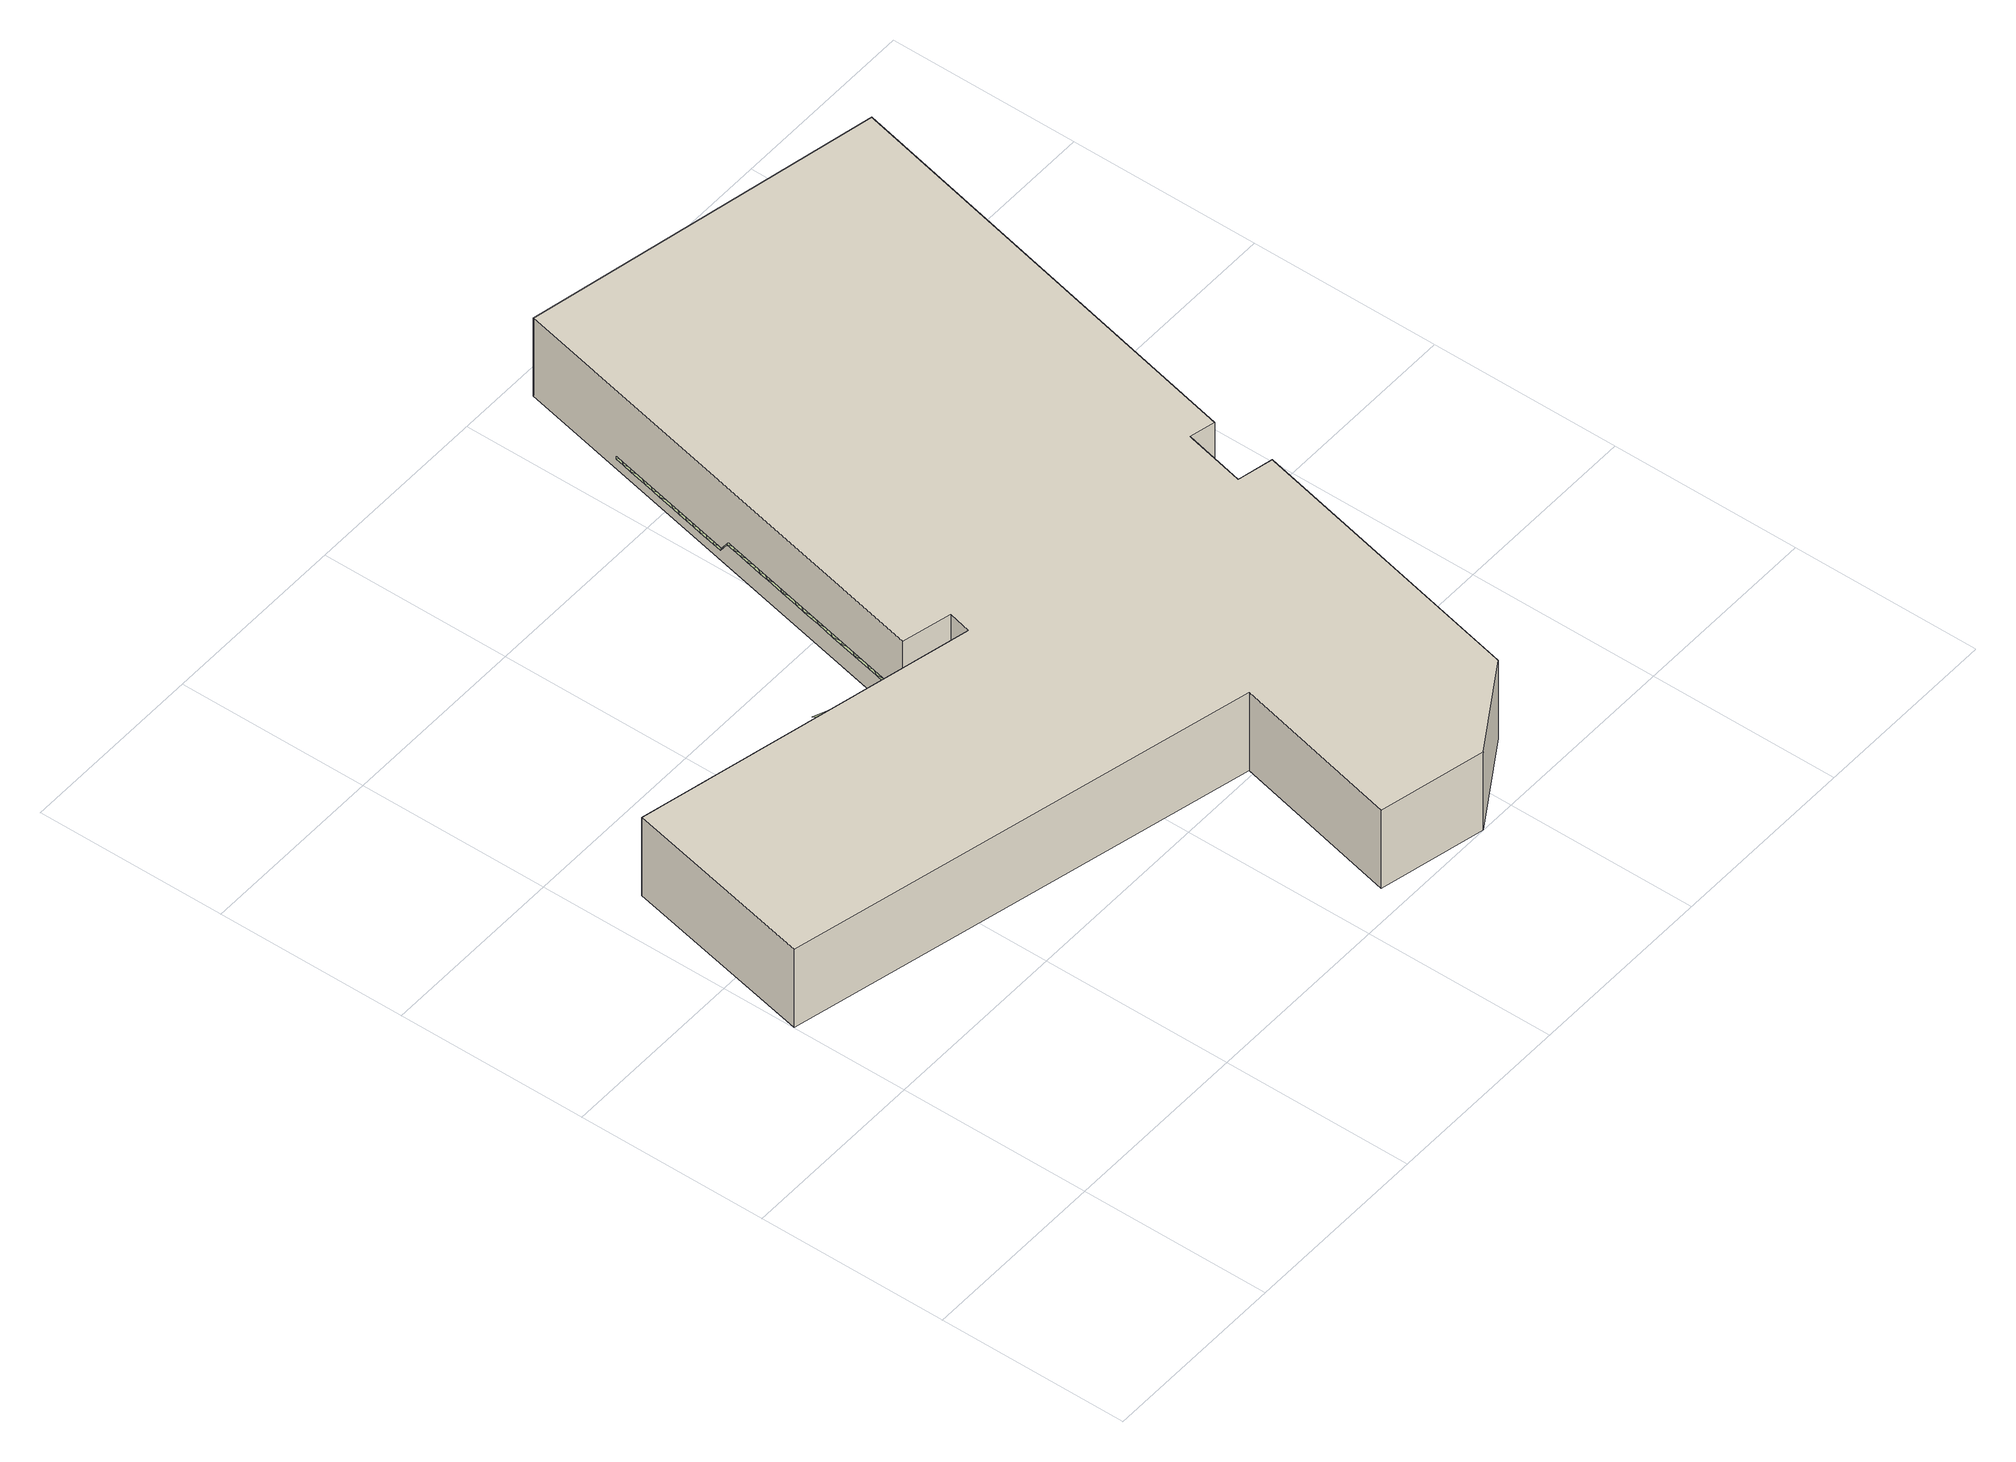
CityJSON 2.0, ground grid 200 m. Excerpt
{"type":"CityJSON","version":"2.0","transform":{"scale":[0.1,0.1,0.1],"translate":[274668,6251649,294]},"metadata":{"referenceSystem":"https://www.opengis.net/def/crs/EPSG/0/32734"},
"CityObjects":{
"building1":{"type":"Building","attributes":{"address":"Masons Press","building":"industrial","building:levels":3,"building:use":"commercial","building_height":9.7,"roof_height":26.07,"ground_height":16.37,"plus_code":"4FRW3CCV+2G8"},"geometry":[{"type":"Solid","lod":"1","boundaries":[[[[0,1,2,3]],[[1,4,5,2]],[[4,6,7,5]],[[6,8,9,7]],[[8,10,11,9]],[[10,12,13,11]],[[12,14,15,13]],[[14,16,17,15]],[[16,18,19,17]],[[18,20,21,19]],[[20,22,23,21]],[[22,24,25,23]],[[24,26,27,25]],[[26,28,29,27]],[[28,0,3,29]],[[3,2,5,7,9,11,13,15,17,19,21,23,25,27,29]],[[28,26,24,22,20,18,16,14,12,10,8,6,4,1,0]]]]}]},
"terrain1":{"type":"TINRelief","geometry":[{"type":"CompositeSurface","lod":"1","boundaries":[[[30,31,32]],[[30,33,31]],[[33,30,34]],[[31,33,35]],[[33,34,36]],[[35,33,37]],[[36,37,33]],[[37,38,35]],[[37,36,39]],[[37,39,38]],[[39,40,38]],[[41,36,34]],[[39,42,40]],[[42,43,40]],[[43,42,44]],[[44,45,43]],[[41,34,46]],[[45,44,47]],[[45,47,48]],[[49,45,48]],[[50,49,48]],[[50,51,49]],[[51,50,52]],[[52,53,51]],[[53,52,54]],[[52,55,54]],[[55,56,54]],[[55,57,56]],[[57,55,58]],[[58,59,57]],[[59,58,60]],[[61,59,60]],[[60,62,61]],[[61,62,63]],[[63,64,61]],[[64,63,65]],[[64,65,66]],[[64,66,67]],[[68,67,66]],[[68,69,67]],[[68,70,69]],[[70,68,71]],[[71,72,70]],[[72,71,73]],[[74,72,73]],[[74,73,75]],[[75,76,74]],[[76,75,77]],[[77,78,76]],[[78,77,79]],[[79,80,78]],[[80,79,81]],[[81,82,80]],[[83,82,81]],[[82,83,84]],[[84,83,85]],[[85,86,84]],[[87,86,85]],[[86,87,88]],[[88,87,89]],[[90,88,89]],[[91,90,89]],[[90,91,92]],[[91,93,92]],[[93,94,92]],[[94,93,95]],[[96,94,95]],[[97,96,95]],[[97,98,96]],[[99,98,97]],[[98,99,100]],[[100,99,101]],[[101,102,100]],[[103,102,101]],[[102,103,104]],[[104,103,105]]]}]}
},
"vertices":[
[10,3223,6],[4925,2055,6],[4925,2055,976],[10,3223,976],[4505,260,6],[4505,260,976],[5614,2,6],[5614,2,976],[6574,591,6],[6574,591,976],[7279,3656,6],[7279,3656,976],[6907,3740,6],[6907,3740,976],[7057,4391,6],[7057,4391,976],[7325,4330,6],[7325,4330,976],[8401,8980,6],[8401,8980,976],[4653,9776,6],[4653,9776,976],[3546,4807,6],[3546,4807,976],[4061,4685,6],[4061,4685,976],[4005,4445,6],[4005,4445,976],[452,5266,6],[452,5266,976],
[3008,4675,475],[3162,5113,333],[2772,5202,405],[3265,4789,333],[3507,4560,475],[3357,5068,333],[3546,4807,333],[3516,4916,333],[3552,5024,333],[3589,5002,333],[3573,5121,333],[4061,4685,475],[3633,5198,333],[3595,5219,333],[3655,5295,333],[3639,5414,333],[4005,4445,475],[3676,5393,333],[3698,5491,333],[3682,5609,333],[3720,5588,333],[3704,5707,333],[3763,5783,333],[3726,5805,333],[3748,5902,333],[3807,5979,333],[3769,6000,333],[3791,6097,333],[3850,6174,333],[3813,6195,333],[3872,6271,333],[3856,6390,333],[3894,6369,333],[3916,6467,333],[3900,6585,333],[3938,6564,333],[3959,6662,333],[3920,6676,333],[3981,6759,333],[3940,6767,333],[3961,6858,333],[4003,6857,333],[3981,6948,333],[4025,6955,333],[4001,7039,333],[4046,7052,333],[4021,7130,333],[4068,7150,333],[4042,7220,189],[4090,7247,189],[4062,7311,189],[4112,7345,189],[4082,7402,189],[4133,7443,189],[4102,7492,189],[4155,7540,189],[4123,7583,189],[4177,7638,189],[4143,7674,189],[4199,7735,189],[4163,7765,189],[4220,7833,189],[4183,7855,189],[4242,7931,189],[4224,8037,189],[4272,8064,189],[4246,8134,189],[4301,8197,189],[4267,8232,189],[4331,8330,189],[4311,8427,189],[4361,8463,189],[4333,8525,189],[4390,8596,189],[4354,8622,189],[4405,8663,189]
]}
